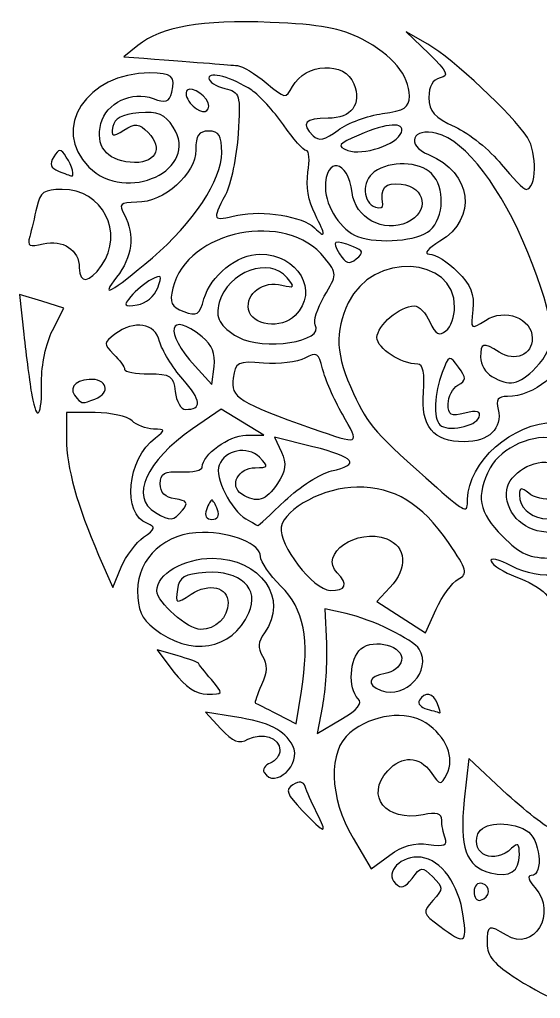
# Model space of a CAD drawing. Header units: centimetres. Extents: x -12.9 to 13.2, y -30.6 to 24.8.
# Drawn here: x -12.93 to -1, y 2.27 to 24.69 of the extents above; entities that cross this region are included whole.
import ezdxf

# ---------------------------------------------------------------- set-up
doc = ezdxf.new("R2010")
doc.units = ezdxf.units.CM
doc.header["$MEASUREMENT"] = 0
doc.layers.add('Layer 1', color=7, linetype='Continuous')

msp = doc.modelspace()

# ---------------------------------------------------------------- linework, layer by layer
at = {"layer": 'Layer 1', "color": 9}
for points, knots in [([(-6.20913, 22.0249), (-6.49602, 22.31179), (-6.39652, 22.42997), (-5.86808, 22.42997), (-5.86808, 22.42997), (-5.3305, 22.42997), (-5.09365, 22.74523), (-5.2754, 23.21885), (-5.2754, 23.21885), (-5.47387, 23.73607), (-6.3935, 23.69443), (-6.68211, 23.15514), (-6.68211, 23.15514), (-6.83477, 22.86989), (-6.84981, 22.87199), (-7.28635, 23.23931), (-7.28635, 23.23931), (-7.53258, 23.4465), (-7.82899, 23.62435), (-7.94505, 23.63455), (-7.94505, 23.63455), (-8.13441, 23.65118), (-8.74217, 23.699), (-10.09085, 23.80339), (-10.09085, 23.80339), (-10.09085, 23.80339), (-10.54309, 23.8384), (-10.54309, 23.8384), (-10.54309, 23.8384), (-10.54309, 23.8384), (-10.22508, 24.09591), (-10.22508, 24.09591), (-10.22508, 24.09591), (-9.6944, 24.52563), (-8.76131, 24.68821), (-7.19321, 24.62419), (-7.19321, 24.62419), (-6.03984, 24.5771), (-5.57184, 24.49164), (-5.08954, 24.24006), (-5.08954, 24.24006), (-4.39369, 23.87708), (-4.00489, 23.40941), (-4.00489, 22.93539), (-4.00489, 22.93539), (-4.00489, 22.67438), (-4.11543, 22.60243), (-4.62067, 22.53467), (-4.62067, 22.53467), (-4.95935, 22.48924), (-5.41754, 22.3182), (-5.63886, 22.15456), (-5.63886, 22.15456), (-5.93846, 21.93306), (-6.08416, 21.89993), (-6.20913, 22.0249)], [0, 0, 0, 0, 0.06666667, 0.06666667, 0.06666667, 0.06666667, 0.13333333, 0.13333333, 0.13333333, 0.13333333, 0.2, 0.2, 0.2, 0.2, 0.26666667, 0.26666667, 0.26666667, 0.26666667, 0.33333333, 0.33333333, 0.33333333, 0.33333333, 0.4, 0.4, 0.4, 0.4, 0.46666667, 0.46666667, 0.46666667, 0.46666667, 0.53333333, 0.53333333, 0.53333333, 0.53333333, 0.6, 0.6, 0.6, 0.6, 0.66666667, 0.66666667, 0.66666667, 0.66666667, 0.73333333, 0.73333333, 0.73333333, 0.73333333, 0.8, 0.8, 0.8, 0.8, 0.86666667, 0.86666667, 0.86666667, 0.86666667, 1, 1, 1, 1]), ([(-1.8999, 21.37777), (-2.15565, 21.69601), (-2.6321, 22.07963), (-2.95868, 22.23025), (-2.95868, 22.23025), (-3.4331, 22.44904), (-3.55324, 22.58387), (-3.55629, 22.90093), (-3.55629, 22.90093), (-3.5588, 23.16096), (-3.47068, 23.31684), (-3.30067, 23.35309), (-3.30067, 23.35309), (-3.08659, 23.39875), (-3.13196, 23.49593), (-3.56012, 23.90882), (-3.56012, 23.90882), (-3.56012, 23.90882), (-4.07901, 24.40922), (-4.07901, 24.40922), (-4.07901, 24.40922), (-4.07901, 24.40922), (-3.58203, 24.12381), (-3.58203, 24.12381), (-3.58203, 24.12381), (-2.99887, 23.78891), (-1.6416, 22.5171), (-1.2997, 21.9852), (-1.2997, 21.9852), (-1.07106, 21.62948), (-1.09139, 20.79915), (-1.32875, 20.79915), (-1.32875, 20.79915), (-1.38713, 20.79915), (-1.64415, 21.05953), (-1.8999, 21.37777)], [0, 0, 0, 0, 0.1, 0.1, 0.1, 0.1, 0.2, 0.2, 0.2, 0.2, 0.3, 0.3, 0.3, 0.3, 0.4, 0.4, 0.4, 0.4, 0.5, 0.5, 0.5, 0.5, 0.6, 0.6, 0.6, 0.6, 0.7, 0.7, 0.7, 0.7, 0.8, 0.8, 0.8, 0.8, 1, 1, 1, 1]), ([(-11.3503, 21.31131), (-12.22674, 22.18774), (-11.39567, 23.46776), (-9.95019, 23.46776), (-9.95019, 23.46776), (-9.44828, 23.46776), (-9.35307, 23.38371), (-9.44721, 23.02372), (-9.44721, 23.02372), (-9.5066, 22.79662), (-9.58596, 22.77016), (-9.87644, 22.8806), (-9.87644, 22.8806), (-10.35772, 23.06359), (-10.95443, 22.77763), (-11.07244, 22.30747), (-11.07244, 22.30747), (-11.20011, 21.79878), (-10.95511, 21.47488), (-10.40099, 21.41977), (-10.40099, 21.41977), (-9.83748, 21.36373), (-9.61773, 21.73134), (-9.99138, 22.10499), (-9.99138, 22.10499), (-10.19806, 22.31167), (-10.28446, 22.32004), (-10.54318, 22.15847), (-10.54318, 22.15847), (-10.81325, 21.98982), (-10.84384, 21.99903), (-10.799, 22.2355), (-10.799, 22.2355), (-10.76287, 22.42604), (-10.58946, 22.51731), (-10.20228, 22.54958), (-10.20228, 22.54958), (-9.75671, 22.58671), (-9.61207, 22.52727), (-9.41463, 22.22594), (-9.41463, 22.22594), (-8.77993, 21.25726), (-10.48879, 20.4498), (-11.3503, 21.31131)], [0, 0, 0, 0, 0.08333333, 0.08333333, 0.08333333, 0.08333333, 0.16666667, 0.16666667, 0.16666667, 0.16666667, 0.25, 0.25, 0.25, 0.25, 0.33333333, 0.33333333, 0.33333333, 0.33333333, 0.41666667, 0.41666667, 0.41666667, 0.41666667, 0.5, 0.5, 0.5, 0.5, 0.58333333, 0.58333333, 0.58333333, 0.58333333, 0.66666667, 0.66666667, 0.66666667, 0.66666667, 0.75, 0.75, 0.75, 0.75, 0.83333333, 0.83333333, 0.83333333, 0.83333333, 1, 1, 1, 1]), ([(-6.18095, 19.92114), (-6.44008, 20.18027), (-7.37459, 20.33222), (-7.93367, 20.20612), (-7.93367, 20.20612), (-8.52982, 20.07167), (-8.52976, 20.07158), (-8.22011, 20.67038), (-8.22011, 20.67038), (-8.09226, 20.91761), (-7.96073, 21.5473), (-7.92784, 22.06968), (-7.92784, 22.06968), (-7.87063, 22.97801), (-7.88401, 23.02348), (-8.23442, 23.11143), (-8.23442, 23.11143), (-8.43594, 23.16201), (-8.60082, 23.26737), (-8.60082, 23.34556), (-8.60082, 23.34556), (-8.60082, 23.51404), (-8.06739, 23.36417), (-7.61538, 23.06872), (-7.61538, 23.06872), (-7.44033, 22.95429), (-7.11436, 22.59697), (-6.89101, 22.27468), (-6.89101, 22.27468), (-6.66765, 21.95238), (-6.43147, 21.68869), (-6.36614, 21.68869), (-6.36614, 21.68869), (-6.30082, 21.68869), (-6.28359, 21.46551), (-6.32785, 21.19274), (-6.32785, 21.19274), (-6.37837, 20.88141), (-6.3183, 20.52268), (-6.16646, 20.22907), (-6.16646, 20.22907), (-5.9122, 19.73738), (-5.91602, 19.65621), (-6.18095, 19.92114)], [0, 0, 0, 0, 0.08333333, 0.08333333, 0.08333333, 0.08333333, 0.16666667, 0.16666667, 0.16666667, 0.16666667, 0.25, 0.25, 0.25, 0.25, 0.33333333, 0.33333333, 0.33333333, 0.33333333, 0.41666667, 0.41666667, 0.41666667, 0.41666667, 0.5, 0.5, 0.5, 0.5, 0.58333333, 0.58333333, 0.58333333, 0.58333333, 0.66666667, 0.66666667, 0.66666667, 0.66666667, 0.75, 0.75, 0.75, 0.75, 0.83333333, 0.83333333, 0.83333333, 0.83333333, 1, 1, 1, 1]), ([(-9.02615, 22.77718), (-9.11697, 22.88661), (-9.14796, 23.01946), (-9.09501, 23.07241), (-9.09501, 23.07241), (-8.98375, 23.18367), (-8.60082, 22.90156), (-8.60082, 22.70832), (-8.60082, 22.70832), (-8.60082, 22.51314), (-8.83902, 22.5517), (-9.02615, 22.77718)], [0, 0, 0, 0, 0.25, 0.25, 0.25, 0.25, 0.5, 0.5, 0.5, 0.5, 1, 1, 1, 1]), ([(-5.41332, 21.69199), (-5.67555, 21.79333), (-5.64611, 21.83404), (-5.15863, 22.04415), (-5.15863, 22.04415), (-4.50404, 22.32627), (-4.10551, 22.35049), (-4.18796, 22.10313), (-4.18796, 22.10313), (-4.27892, 21.83024), (-5.07762, 21.56225), (-5.41332, 21.69199)], [0, 0, 0, 0, 0.25, 0.25, 0.25, 0.25, 0.5, 0.5, 0.5, 0.5, 1, 1, 1, 1]), ([(-2.11462, 16.5116), (-2.25732, 16.59471), (-2.37407, 16.79283), (-2.37407, 16.95186), (-2.37407, 16.95186), (-2.37407, 17.28771), (-2.32028, 17.30251), (-1.94693, 17.06935), (-1.94693, 17.06935), (-1.58309, 16.84213), (-1.18802, 17.0079), (-1.18802, 17.38779), (-1.18802, 17.38779), (-1.18802, 17.84486), (-1.82151, 18.08701), (-2.26206, 17.79835), (-2.26206, 17.79835), (-2.60027, 17.57675), (-2.60591, 17.58147), (-2.55224, 18.04121), (-2.55224, 18.04121), (-2.51053, 18.39844), (-2.5935, 18.60605), (-2.90077, 18.91332), (-2.90077, 18.91332), (-3.12257, 19.13512), (-3.41169, 19.31684), (-3.54327, 19.31714), (-3.54327, 19.31714), (-3.68295, 19.31747), (-3.58366, 19.43894), (-3.30465, 19.60906), (-3.30465, 19.60906), (-2.43454, 20.13958), (-2.56934, 21.17691), (-3.56267, 21.59457), (-3.56267, 21.59457), (-4.09558, 21.81864), (-3.93947, 22.2236), (-3.37483, 22.08188), (-3.37483, 22.08188), (-2.71879, 21.91723), (-1.87762, 20.81444), (-1.29199, 19.35125), (-1.29199, 19.35125), (-0.64205, 17.72739), (-0.60621, 17.21631), (-1.10715, 16.71537), (-1.10715, 16.71537), (-1.50166, 16.32086), (-1.71356, 16.278), (-2.11462, 16.5116)], [0, 0, 0, 0, 0.07142857, 0.07142857, 0.07142857, 0.07142857, 0.14285714, 0.14285714, 0.14285714, 0.14285714, 0.21428571, 0.21428571, 0.21428571, 0.21428571, 0.28571429, 0.28571429, 0.28571429, 0.28571429, 0.35714286, 0.35714286, 0.35714286, 0.35714286, 0.42857143, 0.42857143, 0.42857143, 0.42857143, 0.5, 0.5, 0.5, 0.5, 0.57142857, 0.57142857, 0.57142857, 0.57142857, 0.64285714, 0.64285714, 0.64285714, 0.64285714, 0.71428571, 0.71428571, 0.71428571, 0.71428571, 0.78571429, 0.78571429, 0.78571429, 0.78571429, 0.85714286, 0.85714286, 0.85714286, 0.85714286, 1, 1, 1, 1]), ([(-10.71074, 18.78772), (-10.35358, 19.24178), (-10.28925, 19.75973), (-10.53337, 20.21587), (-10.53337, 20.21587), (-10.66903, 20.46935), (-10.63593, 20.50264), (-10.24823, 20.50264), (-10.24823, 20.50264), (-9.62745, 20.50264), (-8.89734, 21.15077), (-8.89734, 21.70186), (-8.89734, 21.70186), (-8.89734, 22.03462), (-8.82943, 22.13345), (-8.60082, 22.13345), (-8.60082, 22.13345), (-8.3637, 22.13345), (-8.30431, 22.03462), (-8.30431, 21.63998), (-8.30431, 21.63998), (-8.30431, 21.01309), (-8.95465, 20.02713), (-9.8916, 19.23353), (-9.8916, 19.23353), (-10.84779, 18.42364), (-11.10892, 18.28152), (-10.71074, 18.78772)], [0, 0, 0, 0, 0.125, 0.125, 0.125, 0.125, 0.25, 0.25, 0.25, 0.25, 0.375, 0.375, 0.375, 0.375, 0.5, 0.5, 0.5, 0.5, 0.625, 0.625, 0.625, 0.625, 0.75, 0.75, 0.75, 0.75, 1, 1, 1, 1]), ([(-12.04235, 21.21731), (-12.22719, 21.29066), (-12.25747, 21.37867), (-12.15354, 21.54047), (-12.15354, 21.54047), (-12.0266, 21.73809), (-11.99448, 21.73808), (-11.86473, 21.54043), (-11.86473, 21.54043), (-11.73021, 21.33551), (-11.66386, 21.08151), (-11.75127, 21.10608), (-11.75127, 21.10608), (-11.77165, 21.11181), (-11.90264, 21.16187), (-12.04235, 21.21731)], [0, 0, 0, 0, 0.2, 0.2, 0.2, 0.2, 0.4, 0.4, 0.4, 0.4, 0.6, 0.6, 0.6, 0.6, 1, 1, 1, 1]), ([(-5.19094, 19.71679), (-5.55787, 19.84925), (-5.92541, 20.4024), (-5.92892, 20.82746), (-5.92892, 20.82746), (-5.93506, 21.57106), (-5.40165, 21.48251), (-5.3155, 20.72563), (-5.3155, 20.72563), (-5.24965, 20.147), (-4.59743, 19.79469), (-4.05209, 20.04316), (-4.05209, 20.04316), (-3.53811, 20.27735), (-3.62918, 20.85563), (-4.1902, 20.92019), (-4.1902, 20.92019), (-4.56898, 20.96377), (-4.67978, 20.84035), (-4.61083, 20.45167), (-4.61083, 20.45167), (-4.59863, 20.38287), (-4.67412, 20.35505), (-4.7786, 20.38983), (-4.7786, 20.38983), (-5.0815, 20.49069), (-5.09952, 20.98395), (-4.80808, 21.19706), (-4.80808, 21.19706), (-4.44552, 21.46216), (-3.78034, 21.44296), (-3.49658, 21.1592), (-3.49658, 21.1592), (-3.18201, 20.84463), (-3.20211, 20.15948), (-3.53473, 19.85846), (-3.53473, 19.85846), (-3.79778, 19.6204), (-4.7082, 19.54252), (-5.19094, 19.71679)], [0, 0, 0, 0, 0.09090909, 0.09090909, 0.09090909, 0.09090909, 0.18181818, 0.18181818, 0.18181818, 0.18181818, 0.27272727, 0.27272727, 0.27272727, 0.27272727, 0.36363636, 0.36363636, 0.36363636, 0.36363636, 0.45454545, 0.45454545, 0.45454545, 0.45454545, 0.54545455, 0.54545455, 0.54545455, 0.54545455, 0.63636364, 0.63636364, 0.63636364, 0.63636364, 0.72727273, 0.72727273, 0.72727273, 0.72727273, 0.81818182, 0.81818182, 0.81818182, 0.81818182, 1, 1, 1, 1]), ([(-11.56595, 19.00192), (-11.56595, 19.41062), (-11.94447, 19.66187), (-12.39126, 19.54973), (-12.39126, 19.54973), (-12.71142, 19.46938), (-12.76359, 19.49758), (-12.70348, 19.7185), (-12.70348, 19.7185), (-12.66378, 19.86438), (-12.59047, 20.16721), (-12.54057, 20.39144), (-12.54057, 20.39144), (-12.46395, 20.73572), (-12.37357, 20.79915), (-11.9596, 20.79915), (-11.9596, 20.79915), (-11.03827, 20.79915), (-10.52573, 19.80935), (-11.05546, 19.05307), (-11.05546, 19.05307), (-11.33743, 18.65049), (-11.56595, 18.6276), (-11.56595, 19.00192)], [0, 0, 0, 0, 0.14285714, 0.14285714, 0.14285714, 0.14285714, 0.28571429, 0.28571429, 0.28571429, 0.28571429, 0.42857143, 0.42857143, 0.42857143, 0.42857143, 0.57142857, 0.57142857, 0.57142857, 0.57142857, 0.71428571, 0.71428571, 0.71428571, 0.71428571, 1, 1, 1, 1]), ([(-7.93367, 17.41816), (-8.34651, 17.65227), (-8.45949, 17.85963), (-8.36217, 18.20467), (-8.36217, 18.20467), (-8.1608, 18.91867), (-7.20758, 19.26547), (-6.80284, 18.77198), (-6.80284, 18.77198), (-6.62188, 18.55134), (-6.63551, 18.5332), (-6.92605, 18.60804), (-6.92605, 18.60804), (-7.34757, 18.71663), (-7.75885, 18.41401), (-7.68908, 18.04661), (-7.68908, 18.04661), (-7.61837, 17.67433), (-6.94041, 17.5883), (-6.61801, 17.9107), (-6.61801, 17.9107), (-6.06345, 18.46525), (-6.5538, 19.31659), (-7.42777, 19.31659), (-7.42777, 19.31659), (-7.93985, 19.31659), (-8.56788, 18.81295), (-8.7102, 18.28816), (-8.7102, 18.28816), (-8.80874, 17.92475), (-8.86793, 17.88813), (-9.17259, 18.00205), (-9.17259, 18.00205), (-9.46296, 18.11061), (-9.50524, 18.20135), (-9.42295, 18.53931), (-9.42295, 18.53931), (-9.09896, 19.8698), (-6.81068, 20.32557), (-5.94976, 19.2311), (-5.94976, 19.2311), (-5.65533, 18.85679), (-5.65534, 18.85549), (-5.95358, 18.35001), (-5.95358, 18.35001), (-6.11785, 18.07159), (-6.21174, 17.77822), (-6.16221, 17.69809), (-6.16221, 17.69809), (-5.92427, 17.31308), (-7.35083, 17.08765), (-7.93367, 17.41816)], [0, 0, 0, 0, 0.07142857, 0.07142857, 0.07142857, 0.07142857, 0.14285714, 0.14285714, 0.14285714, 0.14285714, 0.21428571, 0.21428571, 0.21428571, 0.21428571, 0.28571429, 0.28571429, 0.28571429, 0.28571429, 0.35714286, 0.35714286, 0.35714286, 0.35714286, 0.42857143, 0.42857143, 0.42857143, 0.42857143, 0.5, 0.5, 0.5, 0.5, 0.57142857, 0.57142857, 0.57142857, 0.57142857, 0.64285714, 0.64285714, 0.64285714, 0.64285714, 0.71428571, 0.71428571, 0.71428571, 0.71428571, 0.78571429, 0.78571429, 0.78571429, 0.78571429, 0.85714286, 0.85714286, 0.85714286, 0.85714286, 1, 1, 1, 1]), ([(-5.606, 19.32413), (-5.79639, 19.62898), (-5.73434, 19.66025), (-5.28775, 19.48451), (-5.28775, 19.48451), (-5.0587, 19.39437), (-5.04758, 19.34883), (-5.21973, 19.20595), (-5.21973, 19.20595), (-5.3805, 19.07253), (-5.46503, 19.09839), (-5.606, 19.32413)], [0, 0, 0, 0, 0.25, 0.25, 0.25, 0.25, 0.5, 0.5, 0.5, 0.5, 1, 1, 1, 1]), ([(-1.87, 12.85262), (-2.42221, 13.40484), (-2.48886, 13.77211), (-2.15426, 14.41915), (-2.15426, 14.41915), (-1.91208, 14.88748), (-1.11288, 15.23607), (-0.65469, 15.07323), (-0.65469, 15.07323), (-0.21381, 14.91654), (0.29454, 14.39939), (0.29454, 14.10756), (0.29454, 14.10756), (0.29454, 13.96187), (0.14853, 13.70664), (-0.02993, 13.54038), (-0.02993, 13.54038), (-0.56426, 13.04257), (-1.48453, 13.20986), (-1.48453, 13.80479), (-1.48453, 13.80479), (-1.48453, 13.97186), (-1.44003, 13.97874), (-1.27031, 13.83789), (-1.27031, 13.83789), (-1.15249, 13.7401), (-0.9023, 13.6819), (-0.71435, 13.70854), (-0.71435, 13.70854), (-0.46159, 13.74437), (-0.37261, 13.85348), (-0.37261, 14.12763), (-0.37261, 14.12763), (-0.37261, 14.42461), (-0.45624, 14.50784), (-0.79343, 14.54644), (-0.79343, 14.54644), (-1.25898, 14.59974), (-1.78104, 14.2269), (-1.78104, 13.84112), (-1.78104, 13.84112), (-1.78104, 13.33186), (-1.34145, 12.94158), (-0.76783, 12.94158), (-0.76783, 12.94158), (-0.1016, 12.94158), (0.34034, 13.22583), (0.5823, 13.80998), (0.5823, 13.80998), (0.90395, 14.5865), (0.23817, 15.46193), (-0.67404, 15.46193), (-0.67404, 15.46193), (-1.63068, 15.46193), (-2.6687, 14.54618), (-2.67003, 13.70104), (-2.67003, 13.70104), (-2.67055, 13.36744), (-2.70827, 13.38179), (-3.3748, 13.96911), (-3.3748, 13.96911), (-4.79333, 15.21907), (-4.94182, 15.38647), (-5.28411, 16.12154), (-5.28411, 16.12154), (-5.6919, 16.99727), (-5.72324, 17.53062), (-5.40617, 18.19878), (-5.40617, 18.19878), (-4.85379, 19.36284), (-2.96709, 19.28639), (-2.96709, 18.09995), (-2.96709, 18.09995), (-2.96709, 17.89212), (-3.0567, 17.64771), (-3.16621, 17.55683), (-3.16621, 17.55683), (-3.32073, 17.42859), (-3.40303, 17.47433), (-3.53367, 17.76106), (-3.53367, 17.76106), (-3.62626, 17.96427), (-3.78868, 18.13054), (-3.89459, 18.13054), (-3.89459, 18.13054), (-4.22133, 18.13054), (-4.74617, 17.68316), (-4.74617, 17.40465), (-4.74617, 17.40465), (-4.74617, 17.15365), (-4.19711, 16.79624), (-3.81152, 16.79624), (-3.81152, 16.79624), (-3.69084, 16.79624), (-3.64886, 16.58559), (-3.68329, 16.15272), (-3.68329, 16.15272), (-3.74563, 15.36895), (-3.4572, 15.01716), (-2.75227, 15.01716), (-2.75227, 15.01716), (-2.18764, 15.01716), (-1.85978, 15.32833), (-1.97205, 15.75765), (-1.97205, 15.75765), (-2.03046, 15.981), (-1.97707, 16.05495), (-1.75742, 16.05495), (-1.75742, 16.05495), (-1.14953, 16.05495), (-0.46069, 16.6219), (-0.45145, 17.12981), (-0.45145, 17.12981), (-0.44367, 17.55839), (-0.18918, 17.4259), (0.26047, 16.75917), (0.26047, 16.75917), (0.61751, 16.22975), (0.66195, 16.06536), (0.5386, 15.73024), (0.5386, 15.73024), (0.36488, 15.25828), (0.60657, 14.8689), (1.07325, 14.8689), (1.07325, 14.8689), (1.33757, 14.8689), (1.36262, 14.79545), (1.29694, 14.21281), (1.29694, 14.21281), (1.16841, 13.07243), (0.39823, 12.36292), (-0.72101, 12.35381), (-0.72101, 12.35381), (-1.26041, 12.34941), (-1.4484, 12.43103), (-1.87, 12.85262)], [0, 0, 0, 0, 0.02857143, 0.02857143, 0.02857143, 0.02857143, 0.05714286, 0.05714286, 0.05714286, 0.05714286, 0.08571429, 0.08571429, 0.08571429, 0.08571429, 0.11428571, 0.11428571, 0.11428571, 0.11428571, 0.14285714, 0.14285714, 0.14285714, 0.14285714, 0.17142857, 0.17142857, 0.17142857, 0.17142857, 0.2, 0.2, 0.2, 0.2, 0.22857143, 0.22857143, 0.22857143, 0.22857143, 0.25714286, 0.25714286, 0.25714286, 0.25714286, 0.28571429, 0.28571429, 0.28571429, 0.28571429, 0.31428571, 0.31428571, 0.31428571, 0.31428571, 0.34285714, 0.34285714, 0.34285714, 0.34285714, 0.37142857, 0.37142857, 0.37142857, 0.37142857, 0.4, 0.4, 0.4, 0.4, 0.42857143, 0.42857143, 0.42857143, 0.42857143, 0.45714286, 0.45714286, 0.45714286, 0.45714286, 0.48571429, 0.48571429, 0.48571429, 0.48571429, 0.51428571, 0.51428571, 0.51428571, 0.51428571, 0.54285714, 0.54285714, 0.54285714, 0.54285714, 0.57142857, 0.57142857, 0.57142857, 0.57142857, 0.6, 0.6, 0.6, 0.6, 0.62857143, 0.62857143, 0.62857143, 0.62857143, 0.65714286, 0.65714286, 0.65714286, 0.65714286, 0.68571429, 0.68571429, 0.68571429, 0.68571429, 0.71428571, 0.71428571, 0.71428571, 0.71428571, 0.74285714, 0.74285714, 0.74285714, 0.74285714, 0.77142857, 0.77142857, 0.77142857, 0.77142857, 0.8, 0.8, 0.8, 0.8, 0.82857143, 0.82857143, 0.82857143, 0.82857143, 0.85714286, 0.85714286, 0.85714286, 0.85714286, 0.88571429, 0.88571429, 0.88571429, 0.88571429, 0.91428571, 0.91428571, 0.91428571, 0.91428571, 0.94285714, 0.94285714, 0.94285714, 0.94285714, 1, 1, 1, 1]), ([(-10.385, 18.34678), (-10.27329, 18.48137), (-10.06126, 18.65606), (-9.91381, 18.73498), (-9.91381, 18.73498), (-9.67969, 18.86027), (-9.6614, 18.83576), (-9.7695, 18.54156), (-9.7695, 18.54156), (-9.83955, 18.35089), (-10.04406, 18.1824), (-10.24069, 18.15337), (-10.24069, 18.15337), (-10.54844, 18.10792), (-10.56491, 18.12999), (-10.385, 18.34678)], [0, 0, 0, 0, 0.2, 0.2, 0.2, 0.2, 0.4, 0.4, 0.4, 0.4, 0.6, 0.6, 0.6, 0.6, 1, 1, 1, 1]), ([(-12.65412, 16.08511), (-12.7014, 16.35392), (-12.78389, 16.9833), (-12.83742, 17.48373), (-12.83742, 17.48373), (-12.83742, 17.48373), (-12.93477, 18.39361), (-12.93477, 18.39361), (-12.93477, 18.39361), (-12.93477, 18.39361), (-12.42835, 18.23511), (-12.42835, 18.23511), (-12.42835, 18.23511), (-12.42835, 18.23511), (-11.92192, 18.0766), (-11.92192, 18.0766), (-11.92192, 18.0766), (-11.92192, 18.0766), (-12.18289, 17.56472), (-12.18289, 17.56472), (-12.18289, 17.56472), (-12.32643, 17.28319), (-12.43796, 16.759), (-12.43075, 16.39986), (-12.43075, 16.39986), (-12.41466, 15.59791), (-12.53788, 15.42428), (-12.65412, 16.08511)], [0, 0, 0, 0, 0.125, 0.125, 0.125, 0.125, 0.25, 0.25, 0.25, 0.25, 0.375, 0.375, 0.375, 0.375, 0.5, 0.5, 0.5, 0.5, 0.625, 0.625, 0.625, 0.625, 0.75, 0.75, 0.75, 0.75, 1, 1, 1, 1]), ([(-8.91267, 16.74744), (-9.64129, 17.53924), (-9.52133, 18.0444), (-8.75251, 17.42185), (-8.75251, 17.42185), (-8.52511, 17.23771), (-8.44171, 17.03249), (-8.47664, 16.74296), (-8.47664, 16.74296), (-8.47664, 16.74296), (-8.5267, 16.328), (-8.5267, 16.328), (-8.5267, 16.328), (-8.5267, 16.328), (-8.91267, 16.74744), (-8.91267, 16.74744)], [0, 0, 0, 0, 0.2, 0.2, 0.2, 0.2, 0.4, 0.4, 0.4, 0.4, 0.6, 0.6, 0.6, 0.6, 1, 1, 1, 1]), ([(-9.36932, 16.16615), (-9.4112, 16.53011), (-9.47589, 16.57385), (-9.97229, 16.57385), (-9.97229, 16.57385), (-10.27812, 16.57385), (-10.5283, 16.61912), (-10.52825, 16.67445), (-10.52825, 16.67445), (-10.5282, 16.72979), (-10.64113, 16.88803), (-10.77921, 17.02611), (-10.77921, 17.02611), (-11.01512, 17.26202), (-11.01341, 17.2895), (-10.75088, 17.48147), (-10.75088, 17.48147), (-10.29828, 17.81242), (-9.83211, 17.73795), (-9.72667, 17.31785), (-9.72667, 17.31785), (-9.67589, 17.11549), (-9.43667, 16.7248), (-9.19508, 16.44965), (-9.19508, 16.44965), (-8.76793, 15.96316), (-8.75002, 15.75844), (-9.13458, 15.75844), (-9.13458, 15.75844), (-9.23789, 15.75844), (-9.34352, 15.94191), (-9.36932, 16.16615)], [0, 0, 0, 0, 0.11111111, 0.11111111, 0.11111111, 0.11111111, 0.22222222, 0.22222222, 0.22222222, 0.22222222, 0.33333333, 0.33333333, 0.33333333, 0.33333333, 0.44444444, 0.44444444, 0.44444444, 0.44444444, 0.55555556, 0.55555556, 0.55555556, 0.55555556, 0.66666667, 0.66666667, 0.66666667, 0.66666667, 0.77777778, 0.77777778, 0.77777778, 0.77777778, 1, 1, 1, 1]), ([(-6.22873, 15.32357), (-7.90362, 15.90844), (-8.10727, 16.03745), (-8.04333, 16.47308), (-8.04333, 16.47308), (-7.98894, 16.84368), (-7.94152, 16.86723), (-7.34504, 16.81979), (-7.34504, 16.81979), (-6.99307, 16.7918), (-6.56619, 16.84323), (-6.39643, 16.93409), (-6.39643, 16.93409), (-6.12388, 17.07995), (-6.07661, 17.05119), (-5.99245, 16.68831), (-5.99245, 16.68831), (-5.94003, 16.46228), (-5.73543, 15.9938), (-5.53779, 15.64725), (-5.53779, 15.64725), (-5.13087, 14.93376), (-5.123, 14.93745), (-6.22873, 15.32357)], [0, 0, 0, 0, 0.14285714, 0.14285714, 0.14285714, 0.14285714, 0.28571429, 0.28571429, 0.28571429, 0.28571429, 0.42857143, 0.42857143, 0.42857143, 0.42857143, 0.57142857, 0.57142857, 0.57142857, 0.57142857, 0.71428571, 0.71428571, 0.71428571, 0.71428571, 1, 1, 1, 1]), ([(-3.30622, 15.4057), (-3.46057, 15.56006), (-3.43531, 16.12248), (-3.25253, 16.60126), (-3.25253, 16.60126), (-3.09839, 17.00503), (-3.08627, 17.00919), (-2.88042, 16.72882), (-2.88042, 16.72882), (-2.69463, 16.47579), (-2.69603, 16.42314), (-2.89149, 16.31375), (-2.89149, 16.31375), (-3.01462, 16.24485), (-3.11535, 16.05113), (-3.11535, 15.88326), (-3.11535, 15.88326), (-3.11535, 15.62866), (-3.05148, 15.59407), (-2.7302, 15.67471), (-2.7302, 15.67471), (-2.45103, 15.74478), (-2.36239, 15.7186), (-2.40806, 15.57959), (-2.40806, 15.57959), (-2.47778, 15.36737), (-3.13973, 15.23922), (-3.30622, 15.4057)], [0, 0, 0, 0, 0.125, 0.125, 0.125, 0.125, 0.25, 0.25, 0.25, 0.25, 0.375, 0.375, 0.375, 0.375, 0.5, 0.5, 0.5, 0.5, 0.625, 0.625, 0.625, 0.625, 0.75, 0.75, 0.75, 0.75, 1, 1, 1, 1]), ([(-11.61537, 16.00554), (-11.82652, 16.21669), (-11.69725, 16.42656), (-11.34346, 16.44697), (-11.34346, 16.44697), (-10.93167, 16.47074), (-10.83198, 16.14076), (-11.20743, 15.99669), (-11.20743, 15.99669), (-11.4978, 15.88526), (-11.49503, 15.8852), (-11.61537, 16.00554)], [0, 0, 0, 0, 0.25, 0.25, 0.25, 0.25, 0.5, 0.5, 0.5, 0.5, 1, 1, 1, 1]), ([(-9.82394, 13.39822), (-10.41271, 13.74115), (-10.04032, 14.57828), (-8.97204, 15.31327), (-8.97204, 15.31327), (-8.97204, 15.31327), (-8.31867, 15.76281), (-8.31867, 15.76281), (-8.31867, 15.76281), (-8.31867, 15.76281), (-7.82966, 15.46467), (-7.82966, 15.46467), (-7.82966, 15.46467), (-7.82966, 15.46467), (-7.34065, 15.16653), (-7.34065, 15.16653), (-7.34065, 15.16653), (-7.34065, 15.16653), (-7.74835, 15.16597), (-7.74835, 15.16597), (-7.74835, 15.16597), (-8.13728, 15.16544), (-8.74908, 14.72121), (-8.74908, 14.43934), (-8.74908, 14.43934), (-8.74908, 14.36616), (-8.9659, 14.31613), (-9.23091, 14.32815), (-9.23091, 14.32815), (-9.6212, 14.34586), (-9.71274, 14.29367), (-9.71274, 14.0535), (-9.71274, 14.0535), (-9.71274, 13.85663), (-9.59774, 13.74068), (-9.37051, 13.70848), (-9.37051, 13.70848), (-9.09306, 13.66915), (-9.06142, 13.62004), (-9.20335, 13.44903), (-9.20335, 13.44903), (-9.40854, 13.20179), (-9.47705, 13.19618), (-9.82394, 13.39822)], [0, 0, 0, 0, 0.08333333, 0.08333333, 0.08333333, 0.08333333, 0.16666667, 0.16666667, 0.16666667, 0.16666667, 0.25, 0.25, 0.25, 0.25, 0.33333333, 0.33333333, 0.33333333, 0.33333333, 0.41666667, 0.41666667, 0.41666667, 0.41666667, 0.5, 0.5, 0.5, 0.5, 0.58333333, 0.58333333, 0.58333333, 0.58333333, 0.66666667, 0.66666667, 0.66666667, 0.66666667, 0.75, 0.75, 0.75, 0.75, 0.83333333, 0.83333333, 0.83333333, 0.83333333, 1, 1, 1, 1]), ([(-11.12414, 12.42268), (-11.61447, 13.54892), (-11.85911, 14.43544), (-11.86057, 15.09129), (-11.86057, 15.09129), (-11.86057, 15.09129), (-11.86188, 15.68431), (-11.86188, 15.68431), (-11.86188, 15.68431), (-11.86188, 15.68431), (-11.20268, 15.68431), (-11.20268, 15.68431), (-11.20268, 15.68431), (-10.84012, 15.68431), (-10.45997, 15.60092), (-10.35791, 15.49899), (-10.35791, 15.49899), (-10.25584, 15.39707), (-10.03557, 15.31155), (-9.86841, 15.30896), (-9.86841, 15.30896), (-9.58515, 15.30456), (-9.58202, 15.29093), (-9.82236, 15.10845), (-9.82236, 15.10845), (-10.47508, 14.61285), (-10.59154, 13.36689), (-10.00614, 13.14225), (-10.00614, 13.14225), (-9.80993, 13.06696), (-9.82335, 13.01807), (-10.09186, 12.83), (-10.09186, 12.83), (-10.26695, 12.70736), (-10.49823, 12.39876), (-10.60581, 12.14421), (-10.60581, 12.14421), (-10.60581, 12.14421), (-10.80141, 11.6814), (-10.80141, 11.6814), (-10.80141, 11.6814), (-10.80141, 11.6814), (-11.12414, 12.42268), (-11.12414, 12.42268)], [0, 0, 0, 0, 0.08333333, 0.08333333, 0.08333333, 0.08333333, 0.16666667, 0.16666667, 0.16666667, 0.16666667, 0.25, 0.25, 0.25, 0.25, 0.33333333, 0.33333333, 0.33333333, 0.33333333, 0.41666667, 0.41666667, 0.41666667, 0.41666667, 0.5, 0.5, 0.5, 0.5, 0.58333333, 0.58333333, 0.58333333, 0.58333333, 0.66666667, 0.66666667, 0.66666667, 0.66666667, 0.75, 0.75, 0.75, 0.75, 0.83333333, 0.83333333, 0.83333333, 0.83333333, 1, 1, 1, 1]), ([(-7.74836, 13.24997), (-8.09726, 13.45318), (-8.4713, 14.20283), (-8.36369, 14.48323), (-8.36369, 14.48323), (-8.22914, 14.83388), (-7.71262, 14.93378), (-7.4406, 14.66176), (-7.4406, 14.66176), (-7.22261, 14.44377), (-7.23048, 14.42414), (-7.53592, 14.42414), (-7.53592, 14.42414), (-7.92884, 14.42414), (-8.14127, 14.0066), (-7.84408, 13.81842), (-7.84408, 13.81842), (-7.50023, 13.6007), (-7.28573, 13.66397), (-7.02652, 14.05957), (-7.02652, 14.05957), (-6.83453, 14.35259), (-6.81461, 14.51292), (-6.93687, 14.78125), (-6.93687, 14.78125), (-6.93687, 14.78125), (-7.09404, 15.12621), (-7.09404, 15.12621), (-7.09404, 15.12621), (-7.09404, 15.12621), (-6.21662, 14.90518), (-6.21662, 14.90518), (-6.21662, 14.90518), (-5.23952, 14.65905), (-5.11577, 14.49677), (-5.79194, 14.34825), (-5.79194, 14.34825), (-6.04096, 14.29356), (-6.51882, 13.98804), (-6.85387, 13.66932), (-6.85387, 13.66932), (-7.18891, 13.3506), (-7.46886, 13.09186), (-7.47597, 13.09434), (-7.47597, 13.09434), (-7.48308, 13.09682), (-7.60566, 13.16685), (-7.74836, 13.24997)], [0, 0, 0, 0, 0.07692308, 0.07692308, 0.07692308, 0.07692308, 0.15384615, 0.15384615, 0.15384615, 0.15384615, 0.23076923, 0.23076923, 0.23076923, 0.23076923, 0.30769231, 0.30769231, 0.30769231, 0.30769231, 0.38461538, 0.38461538, 0.38461538, 0.38461538, 0.46153846, 0.46153846, 0.46153846, 0.46153846, 0.53846154, 0.53846154, 0.53846154, 0.53846154, 0.61538462, 0.61538462, 0.61538462, 0.61538462, 0.69230769, 0.69230769, 0.69230769, 0.69230769, 0.76923077, 0.76923077, 0.76923077, 0.76923077, 0.84615385, 0.84615385, 0.84615385, 0.84615385, 1, 1, 1, 1]), ([(-4.19177, 11.00053), (-4.19177, 11.00053), (-4.74929, 11.36246), (-4.74929, 11.36246), (-4.74929, 11.36246), (-4.74929, 11.36246), (-4.45121, 11.67974), (-4.45121, 11.67974), (-4.45121, 11.67974), (-4.03377, 12.12409), (-4.06604, 12.61929), (-4.52378, 12.79332), (-4.52378, 12.79332), (-5.20687, 13.05303), (-6.08797, 12.445), (-5.65539, 12.01242), (-5.65539, 12.01242), (-5.39518, 11.75221), (-5.45549, 11.60673), (-5.82102, 11.6129), (-5.82102, 11.6129), (-6.2028, 11.61934), (-7.01534, 12.6708), (-6.94017, 13.06113), (-6.94017, 13.06113), (-6.85621, 13.49711), (-5.94482, 13.97942), (-5.20608, 13.97881), (-5.20608, 13.97881), (-4.33732, 13.97811), (-3.72791, 13.60952), (-3.10955, 12.71076), (-3.10955, 12.71076), (-2.67264, 12.07574), (-2.65252, 11.99981), (-2.88641, 11.86891), (-2.88641, 11.86891), (-3.02781, 11.78978), (-3.25391, 11.48059), (-3.38887, 11.18182), (-3.38887, 11.18182), (-3.38887, 11.18182), (-3.63425, 10.6386), (-3.63425, 10.6386), (-3.63425, 10.6386), (-3.63425, 10.6386), (-4.19177, 11.00053), (-4.19177, 11.00053)], [0, 0, 0, 0, 0.07692308, 0.07692308, 0.07692308, 0.07692308, 0.15384615, 0.15384615, 0.15384615, 0.15384615, 0.23076923, 0.23076923, 0.23076923, 0.23076923, 0.30769231, 0.30769231, 0.30769231, 0.30769231, 0.38461538, 0.38461538, 0.38461538, 0.38461538, 0.46153846, 0.46153846, 0.46153846, 0.46153846, 0.53846154, 0.53846154, 0.53846154, 0.53846154, 0.61538462, 0.61538462, 0.61538462, 0.61538462, 0.69230769, 0.69230769, 0.69230769, 0.69230769, 0.76923077, 0.76923077, 0.76923077, 0.76923077, 0.84615385, 0.84615385, 0.84615385, 0.84615385, 1, 1, 1, 1]), ([(-8.65444, 13.46047), (-8.6075, 13.58278), (-8.55002, 13.68286), (-8.5267, 13.68286), (-8.5267, 13.68286), (-8.50337, 13.68286), (-8.44589, 13.58278), (-8.39896, 13.46047), (-8.39896, 13.46047), (-8.34749, 13.32637), (-8.3982, 13.23809), (-8.5267, 13.23809), (-8.5267, 13.23809), (-8.65519, 13.23809), (-8.7059, 13.32637), (-8.65444, 13.46047)], [0, 0, 0, 0, 0.2, 0.2, 0.2, 0.2, 0.4, 0.4, 0.4, 0.4, 0.6, 0.6, 0.6, 0.6, 1, 1, 1, 1]), ([(-7.04414, 8.78331), (-7.28876, 8.90952), (-7.50808, 9.02085), (-7.53152, 9.0307), (-7.53152, 9.0307), (-7.55496, 9.04054), (-7.49196, 9.22895), (-7.39153, 9.44939), (-7.39153, 9.44939), (-7.25879, 9.74071), (-7.25254, 9.92003), (-7.36866, 10.10596), (-7.36866, 10.10596), (-7.48724, 10.29584), (-7.47556, 10.43403), (-7.32334, 10.64221), (-7.32334, 10.64221), (-6.75945, 11.41337), (-7.41528, 12.34855), (-8.51996, 12.34855), (-8.51996, 12.34855), (-9.18089, 12.34855), (-9.78687, 11.99077), (-9.78687, 11.60053), (-9.78687, 11.60053), (-9.78687, 11.34275), (-9.07788, 10.71774), (-8.78547, 10.71774), (-8.78547, 10.71774), (-8.44361, 10.71774), (-8.15606, 10.99497), (-8.15606, 11.32455), (-8.15606, 11.32455), (-8.15606, 11.69384), (-8.59014, 11.79663), (-9.00412, 11.52538), (-9.00412, 11.52538), (-9.35324, 11.29663), (-9.36397, 11.30033), (-9.31681, 11.63321), (-9.31681, 11.63321), (-9.27616, 11.92016), (-9.16734, 11.98531), (-8.66728, 12.02206), (-8.66728, 12.02206), (-7.88024, 12.07991), (-7.42666, 11.65385), (-7.68101, 11.09562), (-7.68101, 11.09562), (-8.07, 10.24187), (-9.02333, 10.08531), (-9.85404, 10.73875), (-9.85404, 10.73875), (-10.1415, 10.96487), (-10.23164, 11.17161), (-10.23164, 11.60485), (-10.23164, 11.60485), (-10.23164, 12.36123), (-9.58607, 12.94158), (-8.74468, 12.94158), (-8.74468, 12.94158), (-8.05268, 12.94158), (-7.41478, 12.6758), (-7.41478, 12.38748), (-7.41478, 12.38748), (-7.41478, 12.27198), (-7.20474, 11.96745), (-6.94803, 11.71075), (-6.94803, 11.71075), (-6.41632, 11.17903), (-6.28462, 10.50339), (-6.47854, 9.30221), (-6.47854, 9.30221), (-6.47854, 9.30221), (-6.59937, 8.55383), (-6.59937, 8.55383), (-6.59937, 8.55383), (-6.59937, 8.55383), (-7.04414, 8.78331), (-7.04414, 8.78331)], [0, 0, 0, 0, 0.04761905, 0.04761905, 0.04761905, 0.04761905, 0.0952381, 0.0952381, 0.0952381, 0.0952381, 0.14285714, 0.14285714, 0.14285714, 0.14285714, 0.19047619, 0.19047619, 0.19047619, 0.19047619, 0.23809524, 0.23809524, 0.23809524, 0.23809524, 0.28571429, 0.28571429, 0.28571429, 0.28571429, 0.33333333, 0.33333333, 0.33333333, 0.33333333, 0.38095238, 0.38095238, 0.38095238, 0.38095238, 0.42857143, 0.42857143, 0.42857143, 0.42857143, 0.47619048, 0.47619048, 0.47619048, 0.47619048, 0.52380952, 0.52380952, 0.52380952, 0.52380952, 0.57142857, 0.57142857, 0.57142857, 0.57142857, 0.61904762, 0.61904762, 0.61904762, 0.61904762, 0.66666667, 0.66666667, 0.66666667, 0.66666667, 0.71428571, 0.71428571, 0.71428571, 0.71428571, 0.76190476, 0.76190476, 0.76190476, 0.76190476, 0.80952381, 0.80952381, 0.80952381, 0.80952381, 0.85714286, 0.85714286, 0.85714286, 0.85714286, 0.9047619, 0.9047619, 0.9047619, 0.9047619, 1, 1, 1, 1]), ([(-0.89682, 11.53955), (-0.99146, 11.65357), (-1.29351, 11.82809), (-1.56807, 11.92737), (-1.56807, 11.92737), (-1.84263, 12.02666), (-2.0969, 12.18512), (-2.13313, 12.27953), (-2.13313, 12.27953), (-2.16966, 12.37474), (-1.95739, 12.32552), (-1.65644, 12.16899), (-1.65644, 12.16899), (-1.00631, 11.83086), (-0.19756, 11.90697), (0.56461, 12.37802), (0.56461, 12.37802), (0.56461, 12.37802), (1.07075, 12.69083), (1.07075, 12.69083), (1.07075, 12.69083), (1.07075, 12.69083), (0.89981, 12.37144), (0.89981, 12.37144), (0.89981, 12.37144), (0.8058, 12.19577), (0.64046, 12.05204), (0.5324, 12.05204), (0.5324, 12.05204), (0.42433, 12.05204), (0.09726, 11.89009), (-0.19443, 11.69214), (-0.19443, 11.69214), (-0.64079, 11.38923), (-0.75202, 11.36506), (-0.89682, 11.53955)], [0, 0, 0, 0, 0.1, 0.1, 0.1, 0.1, 0.2, 0.2, 0.2, 0.2, 0.3, 0.3, 0.3, 0.3, 0.4, 0.4, 0.4, 0.4, 0.5, 0.5, 0.5, 0.5, 0.6, 0.6, 0.6, 0.6, 0.7, 0.7, 0.7, 0.7, 0.8, 0.8, 0.8, 0.8, 1, 1, 1, 1]), ([(-5.99751, 8.9689), (-5.92983, 9.31921), (-5.88908, 9.96173), (-5.90693, 10.39673), (-5.90693, 10.39673), (-5.90693, 10.39673), (-5.93939, 11.18764), (-5.93939, 11.18764), (-5.93939, 11.18764), (-5.93939, 11.18764), (-5.45397, 11.08285), (-5.45397, 11.08285), (-5.45397, 11.08285), (-4.87727, 10.95836), (-3.91696, 10.49052), (-3.7786, 10.26666), (-3.7786, 10.26666), (-3.47714, 9.77888), (-4.09597, 9.10876), (-4.65115, 9.3218), (-4.65115, 9.3218), (-4.99734, 9.45465), (-4.95202, 9.6511), (-4.56236, 9.7067), (-4.56236, 9.7067), (-4.37973, 9.73275), (-4.20851, 9.86844), (-4.18187, 10.00822), (-4.18187, 10.00822), (-4.11934, 10.33638), (-4.8075, 10.52967), (-5.11873, 10.27137), (-5.11873, 10.27137), (-5.37393, 10.05957), (-5.41222, 9.36751), (-5.1815, 9.13678), (-5.1815, 9.13678), (-5.07007, 9.02536), (-5.18471, 8.88415), (-5.57218, 8.65554), (-5.57218, 8.65554), (-5.57218, 8.65554), (-6.12055, 8.33199), (-6.12055, 8.33199), (-6.12055, 8.33199), (-6.12055, 8.33199), (-5.99751, 8.9689), (-5.99751, 8.9689)], [0, 0, 0, 0, 0.07692308, 0.07692308, 0.07692308, 0.07692308, 0.15384615, 0.15384615, 0.15384615, 0.15384615, 0.23076923, 0.23076923, 0.23076923, 0.23076923, 0.30769231, 0.30769231, 0.30769231, 0.30769231, 0.38461538, 0.38461538, 0.38461538, 0.38461538, 0.46153846, 0.46153846, 0.46153846, 0.46153846, 0.53846154, 0.53846154, 0.53846154, 0.53846154, 0.61538462, 0.61538462, 0.61538462, 0.61538462, 0.69230769, 0.69230769, 0.69230769, 0.69230769, 0.76923077, 0.76923077, 0.76923077, 0.76923077, 0.84615385, 0.84615385, 0.84615385, 0.84615385, 1, 1, 1, 1]), ([(-9.39819, 9.74359), (-9.39819, 9.74359), (-9.78598, 10.25201), (-9.78598, 10.25201), (-9.78598, 10.25201), (-9.78598, 10.25201), (-9.32152, 10.11881), (-9.32152, 10.11881), (-9.32152, 10.11881), (-9.06607, 10.04555), (-8.84874, 9.96687), (-8.83856, 9.94397), (-8.83856, 9.94397), (-8.82838, 9.92106), (-8.69367, 9.75222), (-8.5392, 9.56875), (-8.5392, 9.56875), (-8.25962, 9.23668), (-8.26005, 9.23517), (-8.63438, 9.23517), (-8.63438, 9.23517), (-8.88842, 9.23517), (-9.1362, 9.40011), (-9.39819, 9.74359)], [0, 0, 0, 0, 0.14285714, 0.14285714, 0.14285714, 0.14285714, 0.28571429, 0.28571429, 0.28571429, 0.28571429, 0.42857143, 0.42857143, 0.42857143, 0.42857143, 0.57142857, 0.57142857, 0.57142857, 0.57142857, 0.71428571, 0.71428571, 0.71428571, 0.71428571, 1, 1, 1, 1]), ([(-3.599, 8.89295), (-3.74269, 8.93043), (-3.82215, 9.02277), (-3.77557, 9.09814), (-3.77557, 9.09814), (-3.64877, 9.3033), (-3.45448, 9.26357), (-3.35825, 9.01279), (-3.35825, 9.01279), (-3.31131, 8.89048), (-3.2875, 8.79815), (-3.30532, 8.8076), (-3.30532, 8.8076), (-3.32315, 8.81706), (-3.4553, 8.85547), (-3.599, 8.89295)], [0, 0, 0, 0, 0.2, 0.2, 0.2, 0.2, 0.4, 0.4, 0.4, 0.4, 0.6, 0.6, 0.6, 0.6, 1, 1, 1, 1]), ([(-7.33105, 7.44057), (-7.37616, 7.51356), (-7.31338, 7.61154), (-7.19154, 7.6583), (-7.19154, 7.6583), (-7.0697, 7.70505), (-6.97001, 7.83834), (-6.97001, 7.95448), (-6.97001, 7.95448), (-6.97001, 8.2397), (-7.37535, 8.37717), (-7.70157, 8.20258), (-7.70157, 8.20258), (-7.90668, 8.09281), (-8.04722, 8.14723), (-8.32092, 8.4424), (-8.32092, 8.4424), (-8.32092, 8.4424), (-8.67495, 8.82421), (-8.67495, 8.82421), (-8.67495, 8.82421), (-8.67495, 8.82421), (-8.0078, 8.71596), (-8.0078, 8.71596), (-8.0078, 8.71596), (-7.19387, 8.5839), (-6.87508, 8.4258), (-6.67719, 8.05602), (-6.67719, 8.05602), (-6.45548, 7.64176), (-7.08764, 7.04672), (-7.33105, 7.44057)], [0, 0, 0, 0, 0.11111111, 0.11111111, 0.11111111, 0.11111111, 0.22222222, 0.22222222, 0.22222222, 0.22222222, 0.33333333, 0.33333333, 0.33333333, 0.33333333, 0.44444444, 0.44444444, 0.44444444, 0.44444444, 0.55555556, 0.55555556, 0.55555556, 0.55555556, 0.66666667, 0.66666667, 0.66666667, 0.66666667, 0.77777778, 0.77777778, 0.77777778, 0.77777778, 1, 1, 1, 1]), ([(-5.29595, 5.93661), (-5.84386, 6.8687), (-5.87481, 7.94173), (-5.36567, 8.35401), (-5.36567, 8.35401), (-4.84673, 8.77422), (-4.07785, 8.87232), (-3.62562, 8.576), (-3.62562, 8.576), (-3.15839, 8.26987), (-2.95386, 7.77049), (-3.14583, 7.40456), (-3.14583, 7.40456), (-3.28319, 7.14273), (-3.29916, 7.14437), (-3.50736, 7.44162), (-3.50736, 7.44162), (-3.77567, 7.82469), (-4.17568, 7.84075), (-4.5008, 7.48149), (-4.5008, 7.48149), (-5.02485, 6.90243), (-4.54292, 6.30329), (-3.69026, 6.47382), (-3.69026, 6.47382), (-3.38355, 6.53516), (-3.2636, 6.50108), (-3.2636, 6.3526), (-3.2636, 6.3526), (-3.2636, 6.239), (-3.22738, 6.05165), (-3.18311, 5.93628), (-3.18311, 5.93628), (-3.12128, 5.77516), (-3.21013, 5.74229), (-3.56622, 5.79456), (-3.56622, 5.79456), (-3.88682, 5.84161), (-4.16129, 5.76542), (-4.45595, 5.54756), (-4.45595, 5.54756), (-4.45595, 5.54756), (-4.88207, 5.23252), (-4.88207, 5.23252), (-4.88207, 5.23252), (-4.88207, 5.23252), (-5.29595, 5.93661), (-5.29595, 5.93661)], [0, 0, 0, 0, 0.07692308, 0.07692308, 0.07692308, 0.07692308, 0.15384615, 0.15384615, 0.15384615, 0.15384615, 0.23076923, 0.23076923, 0.23076923, 0.23076923, 0.30769231, 0.30769231, 0.30769231, 0.30769231, 0.38461538, 0.38461538, 0.38461538, 0.38461538, 0.46153846, 0.46153846, 0.46153846, 0.46153846, 0.53846154, 0.53846154, 0.53846154, 0.53846154, 0.61538462, 0.61538462, 0.61538462, 0.61538462, 0.69230769, 0.69230769, 0.69230769, 0.69230769, 0.76923077, 0.76923077, 0.76923077, 0.76923077, 0.84615385, 0.84615385, 0.84615385, 0.84615385, 1, 1, 1, 1]), ([(-1.52963, 2.70864), (-2.0583, 3.04391), (-2.22581, 3.24011), (-2.22581, 3.52405), (-2.22581, 3.52405), (-2.22581, 3.95094), (-2.18565, 3.96797), (-1.77852, 3.71372), (-1.77852, 3.71372), (-1.15142, 3.32209), (-0.60676, 4.22712), (-1.12496, 4.79972), (-1.12496, 4.79972), (-1.27454, 4.96501), (-1.31056, 5.084), (-1.211, 5.084), (-1.211, 5.084), (-0.91473, 5.084), (-1.01139, 5.94792), (-1.32653, 6.11658), (-1.32653, 6.11658), (-1.7535, 6.34509), (-2.33001, 6.3022), (-2.43282, 6.03429), (-2.43282, 6.03429), (-2.61294, 5.56488), (-2.04553, 5.32359), (-1.66244, 5.70668), (-1.66244, 5.70668), (-1.52407, 5.84505), (-1.48453, 5.81405), (-1.48453, 5.56717), (-1.48453, 5.56717), (-1.48453, 5.16614), (-1.69933, 5.03135), (-2.15583, 5.14592), (-2.15583, 5.14592), (-2.7048, 5.28371), (-2.86352, 5.73059), (-2.74768, 6.81231), (-2.74768, 6.81231), (-2.74768, 6.81231), (-2.646, 7.76179), (-2.646, 7.76179), (-2.646, 7.76179), (-2.646, 7.76179), (-1.7603, 6.94179), (-1.7603, 6.94179), (-1.7603, 6.94179), (-1.27317, 6.4908), (-0.78371, 6.1218), (-0.67262, 6.1218), (-0.67262, 6.1218), (-0.56153, 6.1218), (-0.1051, 6.45588), (0.34167, 6.8642), (0.34167, 6.8642), (0.34167, 6.8642), (1.15397, 7.60659), (1.15397, 7.60659), (1.15397, 7.60659), (1.15397, 7.60659), (1.32492, 6.89396), (1.32492, 6.89396), (1.32492, 6.89396), (1.53304, 6.02643), (1.35886, 5.4538), (0.81094, 5.20415), (0.81094, 5.20415), (0.49787, 5.0615), (0.38872, 5.07455), (0.18423, 5.27904), (0.18423, 5.27904), (0.00493, 5.45834), (-0.01863, 5.57141), (0.09884, 5.68889), (0.09884, 5.68889), (0.21551, 5.80556), (0.28905, 5.80586), (0.36068, 5.68995), (0.36068, 5.68995), (0.41547, 5.6013), (0.59443, 5.52877), (0.75837, 5.52877), (0.75837, 5.52877), (0.98268, 5.52877), (1.04472, 5.61132), (1.00907, 5.86235), (1.00907, 5.86235), (0.94907, 6.2848), (0.41034, 6.38003), (-0.08467, 6.05569), (-0.08467, 6.05569), (-0.53575, 5.76013), (-0.54954, 5.32108), (-0.11724, 5.01828), (-0.11724, 5.01828), (0.14715, 4.8331), (0.16283, 4.78749), (-0.03789, 4.78749), (-0.03789, 4.78749), (-0.46813, 4.78749), (-0.65472, 4.23356), (-0.37056, 3.79989), (-0.37056, 3.79989), (-0.13136, 3.43482), (0.00431, 3.4178), (0.62812, 3.67461), (0.62812, 3.67461), (0.89995, 3.78652), (0.98348, 3.52616), (0.7741, 3.21956), (0.7741, 3.21956), (0.61928, 2.99284), (-0.4845, 2.26714), (-0.67451, 2.26714), (-0.67451, 2.26714), (-0.76193, 2.26714), (-1.14674, 2.46581), (-1.52963, 2.70864)], [0, 0, 0, 0, 0.03225806, 0.03225806, 0.03225806, 0.03225806, 0.06451613, 0.06451613, 0.06451613, 0.06451613, 0.09677419, 0.09677419, 0.09677419, 0.09677419, 0.12903226, 0.12903226, 0.12903226, 0.12903226, 0.16129032, 0.16129032, 0.16129032, 0.16129032, 0.19354839, 0.19354839, 0.19354839, 0.19354839, 0.22580645, 0.22580645, 0.22580645, 0.22580645, 0.25806452, 0.25806452, 0.25806452, 0.25806452, 0.29032258, 0.29032258, 0.29032258, 0.29032258, 0.32258065, 0.32258065, 0.32258065, 0.32258065, 0.35483871, 0.35483871, 0.35483871, 0.35483871, 0.38709677, 0.38709677, 0.38709677, 0.38709677, 0.41935484, 0.41935484, 0.41935484, 0.41935484, 0.4516129, 0.4516129, 0.4516129, 0.4516129, 0.48387097, 0.48387097, 0.48387097, 0.48387097, 0.51612903, 0.51612903, 0.51612903, 0.51612903, 0.5483871, 0.5483871, 0.5483871, 0.5483871, 0.58064516, 0.58064516, 0.58064516, 0.58064516, 0.61290323, 0.61290323, 0.61290323, 0.61290323, 0.64516129, 0.64516129, 0.64516129, 0.64516129, 0.67741935, 0.67741935, 0.67741935, 0.67741935, 0.70967742, 0.70967742, 0.70967742, 0.70967742, 0.74193548, 0.74193548, 0.74193548, 0.74193548, 0.77419355, 0.77419355, 0.77419355, 0.77419355, 0.80645161, 0.80645161, 0.80645161, 0.80645161, 0.83870968, 0.83870968, 0.83870968, 0.83870968, 0.87096774, 0.87096774, 0.87096774, 0.87096774, 0.90322581, 0.90322581, 0.90322581, 0.90322581, 0.93548387, 0.93548387, 0.93548387, 0.93548387, 1, 1, 1, 1]), ([(-6.45783, 6.57358), (-6.81849, 6.95002), (-6.85402, 7.04813), (-6.67089, 7.16185), (-6.67089, 7.16185), (-6.52471, 7.25264), (-6.43189, 7.23788), (-6.3937, 7.11777), (-6.3937, 7.11777), (-6.36213, 7.01846), (-6.24367, 6.75374), (-6.13045, 6.5295), (-6.13045, 6.5295), (-5.86764, 6.00899), (-5.92422, 6.0166), (-6.45783, 6.57358)], [0, 0, 0, 0, 0.2, 0.2, 0.2, 0.2, 0.4, 0.4, 0.4, 0.4, 0.6, 0.6, 0.6, 0.6, 1, 1, 1, 1]), ([(-3.30777, 3.92019), (-3.70456, 4.21611), (-3.71143, 4.24187), (-3.46594, 4.51314), (-3.46594, 4.51314), (-3.22255, 4.78208), (-3.22265, 4.80988), (-3.4679, 5.05156), (-3.4679, 5.05156), (-3.7125, 5.29259), (-3.73807, 5.29077), (-3.94037, 5.01785), (-3.94037, 5.01785), (-4.10197, 4.79983), (-4.19607, 4.77112), (-4.32532, 4.90037), (-4.32532, 4.90037), (-4.58124, 5.15629), (-4.1896, 5.55406), (-3.73572, 5.4992), (-3.73572, 5.4992), (-3.27564, 5.44359), (-2.87302, 4.88486), (-2.76884, 4.1574), (-2.76884, 4.1574), (-2.67754, 3.51986), (-2.7363, 3.494), (-3.30777, 3.92019)], [0, 0, 0, 0, 0.125, 0.125, 0.125, 0.125, 0.25, 0.25, 0.25, 0.25, 0.375, 0.375, 0.375, 0.375, 0.5, 0.5, 0.5, 0.5, 0.625, 0.625, 0.625, 0.625, 0.75, 0.75, 0.75, 0.75, 1, 1, 1, 1]), ([(-2.52232, 4.71337), (-2.52232, 4.84927), (-2.43893, 4.93266), (-2.337, 4.89869), (-2.337, 4.89869), (-2.12712, 4.82872), (-2.1502, 4.59032), (-2.37407, 4.51569), (-2.37407, 4.51569), (-2.45561, 4.48851), (-2.52232, 4.57746), (-2.52232, 4.71337)], [0, 0, 0, 0, 0.25, 0.25, 0.25, 0.25, 0.5, 0.5, 0.5, 0.5, 1, 1, 1, 1])]:
    msp.add_open_spline(points, degree=3, knots=knots, dxfattribs=at)

doc.saveas('drawing.dxf')
